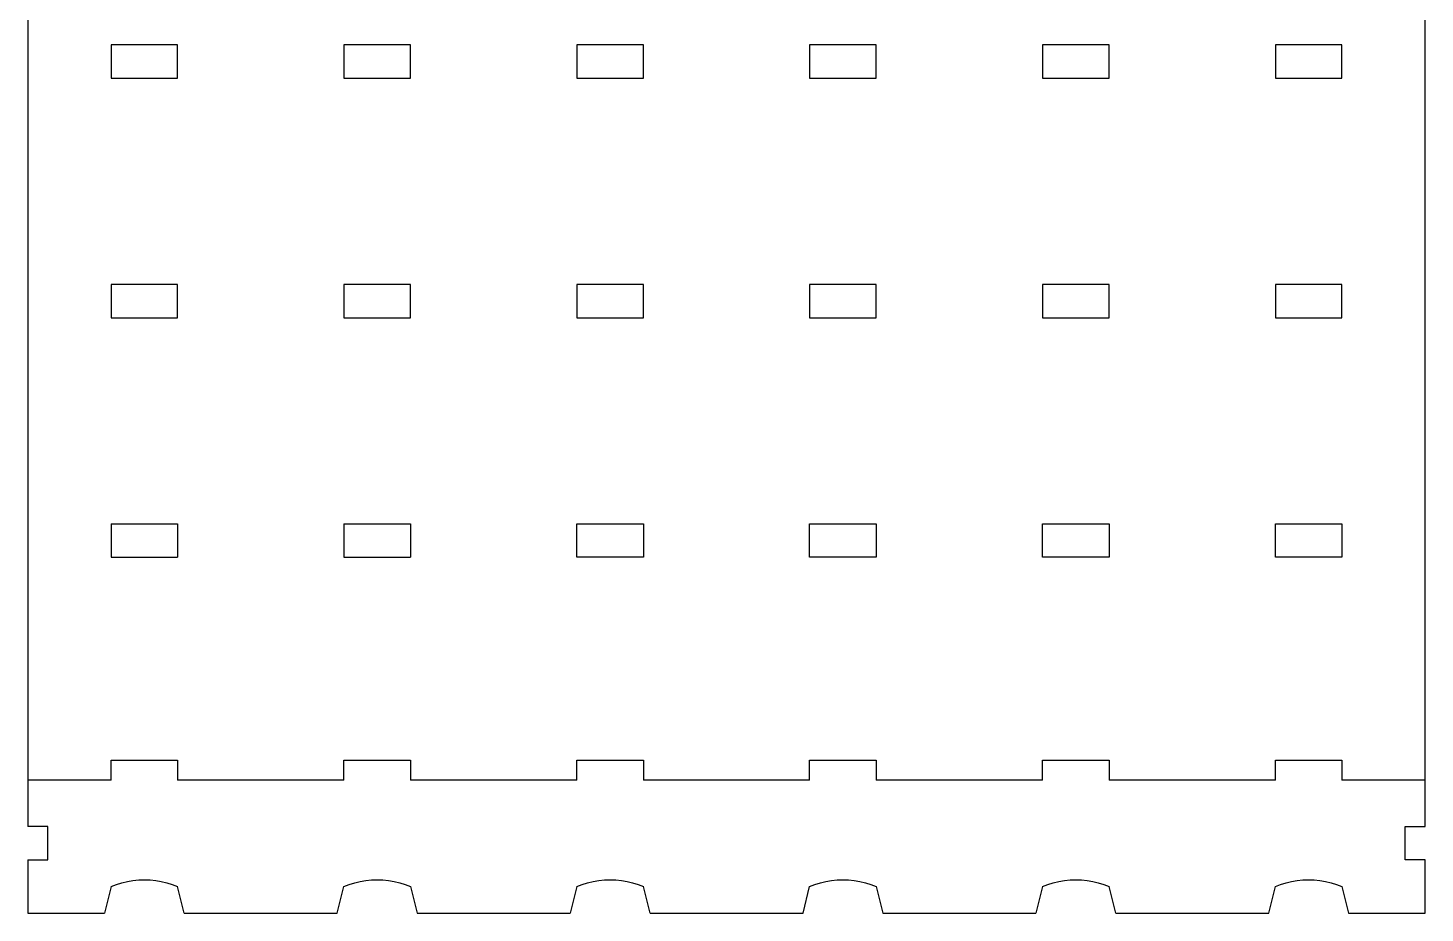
# Model space of a CAD drawing. Header units: inches. Extents: x 55 to 265, y 22 to 278.
# Drawn here: x 55.4 to 265.4, y 22.2 to 155.3 of the extents above; entities that cross this region are included whole.
import ezdxf

# ---------------------------------------------------------------- set-up
doc = ezdxf.new("R2010")
doc.units = ezdxf.units.IN
doc.header["$MEASUREMENT"] = 0

# ---------------------------------------------------------------- blocks, each defined once
blk = doc.blocks.new('block 2')
at = {"color": 7, "lineweight": 25}
blk.add_lwpolyline([(55.41, 258.22), (55.41, 42.18)], dxfattribs=at)
blk = doc.blocks.new('block 3')
at = {"color": 7, "lineweight": 25}
blk.add_lwpolyline([(265.45, 42.18), (265.45, 258.22)], dxfattribs=at)
blk = doc.blocks.new('block 4')
at = {"color": 7, "lineweight": 25}
blk.add_lwpolyline([(102.92, 80.69), (102.92, 75.69)], dxfattribs=at)
blk = doc.blocks.new('block 5')
at = {"color": 7, "lineweight": 25}
blk.add_lwpolyline([(102.92, 75.69), (112.92, 75.69)], dxfattribs=at)
blk = doc.blocks.new('block 6')
at = {"color": 7, "lineweight": 25}
blk.add_lwpolyline([(112.92, 80.69), (112.92, 75.69)], dxfattribs=at)
blk = doc.blocks.new('block 7')
at = {"color": 7, "lineweight": 25}
blk.add_lwpolyline([(102.92, 80.69), (112.92, 80.69)], dxfattribs=at)
blk = doc.blocks.new('block 8')
at = {"color": 7, "lineweight": 25}
blk.add_lwpolyline([(67.91, 80.69), (67.91, 75.69)], dxfattribs=at)
blk = doc.blocks.new('block 9')
at = {"color": 7, "lineweight": 25}
blk.add_lwpolyline([(67.91, 75.69), (77.91, 75.69)], dxfattribs=at)
blk = doc.blocks.new('block 10')
at = {"color": 7, "lineweight": 25}
blk.add_lwpolyline([(77.91, 80.69), (77.91, 75.69)], dxfattribs=at)
blk = doc.blocks.new('block 11')
at = {"color": 7, "lineweight": 25}
blk.add_lwpolyline([(67.91, 80.69), (77.91, 80.69)], dxfattribs=at)
blk = doc.blocks.new('block 12')
at = {"color": 7, "lineweight": 25}
blk.add_lwpolyline([(137.92, 80.69), (147.93, 80.69)], dxfattribs=at)
blk = doc.blocks.new('block 13')
at = {"color": 7, "lineweight": 25}
blk.add_lwpolyline([(137.92, 75.69), (137.92, 80.69)], dxfattribs=at)
blk = doc.blocks.new('block 14')
at = {"color": 7, "lineweight": 25}
blk.add_lwpolyline([(147.93, 75.69), (137.92, 75.69)], dxfattribs=at)
blk = doc.blocks.new('block 15')
at = {"color": 7, "lineweight": 25}
blk.add_lwpolyline([(147.93, 80.69), (147.93, 75.69)], dxfattribs=at)
blk = doc.blocks.new('block 16')
at = {"color": 7, "lineweight": 25}
blk.add_lwpolyline([(182.93, 80.69), (182.93, 75.69)], dxfattribs=at)
blk = doc.blocks.new('block 17')
at = {"color": 7, "lineweight": 25}
blk.add_lwpolyline([(172.93, 80.69), (182.93, 80.69)], dxfattribs=at)
blk = doc.blocks.new('block 18')
at = {"color": 7, "lineweight": 25}
blk.add_lwpolyline([(172.93, 75.69), (172.93, 80.69)], dxfattribs=at)
blk = doc.blocks.new('block 19')
at = {"color": 7, "lineweight": 25}
blk.add_lwpolyline([(182.93, 75.69), (172.93, 75.69)], dxfattribs=at)
blk = doc.blocks.new('block 20')
at = {"color": 7, "lineweight": 25}
blk.add_lwpolyline([(207.94, 75.69), (207.94, 80.69)], dxfattribs=at)
blk = doc.blocks.new('block 21')
at = {"color": 7, "lineweight": 25}
blk.add_lwpolyline([(217.94, 75.69), (207.94, 75.69)], dxfattribs=at)
blk = doc.blocks.new('block 22')
at = {"color": 7, "lineweight": 25}
blk.add_lwpolyline([(217.94, 80.69), (217.94, 75.69)], dxfattribs=at)
blk = doc.blocks.new('block 23')
at = {"color": 7, "lineweight": 25}
blk.add_lwpolyline([(207.94, 80.69), (217.94, 80.69)], dxfattribs=at)
blk = doc.blocks.new('block 24')
at = {"color": 7, "lineweight": 25}
blk.add_lwpolyline([(242.94, 75.69), (242.94, 80.69)], dxfattribs=at)
blk = doc.blocks.new('block 25')
at = {"color": 7, "lineweight": 25}
blk.add_lwpolyline([(252.95, 75.69), (242.94, 75.69)], dxfattribs=at)
blk = doc.blocks.new('block 26')
at = {"color": 7, "lineweight": 25}
blk.add_lwpolyline([(252.95, 80.69), (252.95, 75.69)], dxfattribs=at)
blk = doc.blocks.new('block 27')
at = {"color": 7, "lineweight": 25}
blk.add_lwpolyline([(242.94, 80.69), (252.95, 80.69)], dxfattribs=at)
blk = doc.blocks.new('block 28')
at = {"color": 7, "lineweight": 25}
blk.add_lwpolyline([(77.91, 116.69), (67.91, 116.69)], dxfattribs=at)
blk = doc.blocks.new('block 29')
at = {"color": 7, "lineweight": 25}
blk.add_lwpolyline([(67.91, 116.69), (67.91, 111.69)], dxfattribs=at)
blk = doc.blocks.new('block 30')
at = {"color": 7, "lineweight": 25}
blk.add_lwpolyline([(67.91, 111.69), (77.91, 111.69)], dxfattribs=at)
blk = doc.blocks.new('block 31')
at = {"color": 7, "lineweight": 25}
blk.add_lwpolyline([(77.91, 111.69), (77.91, 116.69)], dxfattribs=at)
blk = doc.blocks.new('block 32')
at = {"color": 7, "lineweight": 25}
blk.add_lwpolyline([(102.92, 116.69), (102.92, 111.69)], dxfattribs=at)
blk = doc.blocks.new('block 33')
at = {"color": 7, "lineweight": 25}
blk.add_lwpolyline([(102.92, 111.69), (112.92, 111.69)], dxfattribs=at)
blk = doc.blocks.new('block 34')
at = {"color": 7, "lineweight": 25}
blk.add_lwpolyline([(112.92, 111.69), (112.92, 116.69)], dxfattribs=at)
blk = doc.blocks.new('block 35')
at = {"color": 7, "lineweight": 25}
blk.add_lwpolyline([(112.92, 116.69), (102.92, 116.69)], dxfattribs=at)
blk = doc.blocks.new('block 36')
at = {"color": 7, "lineweight": 25}
blk.add_lwpolyline([(137.92, 111.69), (147.93, 111.69)], dxfattribs=at)
blk = doc.blocks.new('block 37')
at = {"color": 7, "lineweight": 25}
blk.add_lwpolyline([(147.93, 111.69), (147.93, 116.69)], dxfattribs=at)
blk = doc.blocks.new('block 38')
at = {"color": 7, "lineweight": 25}
blk.add_lwpolyline([(147.93, 116.69), (137.92, 116.69)], dxfattribs=at)
blk = doc.blocks.new('block 39')
at = {"color": 7, "lineweight": 25}
blk.add_lwpolyline([(137.92, 116.69), (137.92, 111.69)], dxfattribs=at)
blk = doc.blocks.new('block 40')
at = {"color": 7, "lineweight": 25}
blk.add_lwpolyline([(182.93, 116.69), (172.93, 116.69)], dxfattribs=at)
blk = doc.blocks.new('block 41')
at = {"color": 7, "lineweight": 25}
blk.add_lwpolyline([(172.93, 116.69), (172.93, 111.69)], dxfattribs=at)
blk = doc.blocks.new('block 42')
at = {"color": 7, "lineweight": 25}
blk.add_lwpolyline([(172.93, 111.69), (182.93, 111.69)], dxfattribs=at)
blk = doc.blocks.new('block 43')
at = {"color": 7, "lineweight": 25}
blk.add_lwpolyline([(182.93, 111.69), (182.93, 116.69)], dxfattribs=at)
blk = doc.blocks.new('block 44')
at = {"color": 7, "lineweight": 25}
blk.add_lwpolyline([(207.94, 111.69), (217.94, 111.69)], dxfattribs=at)
blk = doc.blocks.new('block 45')
at = {"color": 7, "lineweight": 25}
blk.add_lwpolyline([(217.94, 111.69), (217.94, 116.69)], dxfattribs=at)
blk = doc.blocks.new('block 46')
at = {"color": 7, "lineweight": 25}
blk.add_lwpolyline([(217.94, 116.69), (207.94, 116.69)], dxfattribs=at)
blk = doc.blocks.new('block 47')
at = {"color": 7, "lineweight": 25}
blk.add_lwpolyline([(207.94, 116.69), (207.94, 111.69)], dxfattribs=at)
blk = doc.blocks.new('block 48')
at = {"color": 7, "lineweight": 25}
blk.add_lwpolyline([(252.95, 111.69), (252.95, 116.69)], dxfattribs=at)
blk = doc.blocks.new('block 49')
at = {"color": 7, "lineweight": 25}
blk.add_lwpolyline([(252.95, 116.69), (242.94, 116.69)], dxfattribs=at)
blk = doc.blocks.new('block 50')
at = {"color": 7, "lineweight": 25}
blk.add_lwpolyline([(242.94, 116.69), (242.94, 111.69)], dxfattribs=at)
blk = doc.blocks.new('block 51')
at = {"color": 7, "lineweight": 25}
blk.add_lwpolyline([(242.94, 111.69), (252.95, 111.69)], dxfattribs=at)
blk = doc.blocks.new('block 52')
at = {"color": 7, "lineweight": 25}
blk.add_lwpolyline([(252.95, 147.7), (252.95, 152.7)], dxfattribs=at)
blk = doc.blocks.new('block 53')
at = {"color": 7, "lineweight": 25}
blk.add_lwpolyline([(252.95, 152.7), (242.94, 152.7)], dxfattribs=at)
blk = doc.blocks.new('block 54')
at = {"color": 7, "lineweight": 25}
blk.add_lwpolyline([(242.94, 152.7), (242.94, 147.7)], dxfattribs=at)
blk = doc.blocks.new('block 55')
at = {"color": 7, "lineweight": 25}
blk.add_lwpolyline([(242.94, 147.7), (252.95, 147.7)], dxfattribs=at)
blk = doc.blocks.new('block 56')
at = {"color": 7, "lineweight": 25}
blk.add_lwpolyline([(217.94, 147.7), (217.94, 152.7)], dxfattribs=at)
blk = doc.blocks.new('block 57')
at = {"color": 7, "lineweight": 25}
blk.add_lwpolyline([(217.94, 152.7), (207.94, 152.7)], dxfattribs=at)
blk = doc.blocks.new('block 58')
at = {"color": 7, "lineweight": 25}
blk.add_lwpolyline([(207.94, 152.7), (207.94, 147.7)], dxfattribs=at)
blk = doc.blocks.new('block 59')
at = {"color": 7, "lineweight": 25}
blk.add_lwpolyline([(207.94, 147.7), (217.94, 147.7)], dxfattribs=at)
blk = doc.blocks.new('block 60')
at = {"color": 7, "lineweight": 25}
blk.add_lwpolyline([(172.93, 147.7), (182.93, 147.7)], dxfattribs=at)
blk = doc.blocks.new('block 61')
at = {"color": 7, "lineweight": 25}
blk.add_lwpolyline([(182.93, 147.7), (182.93, 152.7)], dxfattribs=at)
blk = doc.blocks.new('block 62')
at = {"color": 7, "lineweight": 25}
blk.add_lwpolyline([(182.93, 152.7), (172.93, 152.7)], dxfattribs=at)
blk = doc.blocks.new('block 63')
at = {"color": 7, "lineweight": 25}
blk.add_lwpolyline([(172.93, 152.7), (172.93, 147.7)], dxfattribs=at)
blk = doc.blocks.new('block 64')
at = {"color": 7, "lineweight": 25}
blk.add_lwpolyline([(147.93, 152.7), (137.92, 152.7)], dxfattribs=at)
blk = doc.blocks.new('block 65')
at = {"color": 7, "lineweight": 25}
blk.add_lwpolyline([(137.92, 152.7), (137.92, 147.7)], dxfattribs=at)
blk = doc.blocks.new('block 66')
at = {"color": 7, "lineweight": 25}
blk.add_lwpolyline([(137.92, 147.7), (147.93, 147.7)], dxfattribs=at)
blk = doc.blocks.new('block 67')
at = {"color": 7, "lineweight": 25}
blk.add_lwpolyline([(147.93, 147.7), (147.93, 152.7)], dxfattribs=at)
blk = doc.blocks.new('block 68')
at = {"color": 7, "lineweight": 25}
blk.add_lwpolyline([(112.92, 152.7), (102.92, 152.7)], dxfattribs=at)
blk = doc.blocks.new('block 69')
at = {"color": 7, "lineweight": 25}
blk.add_lwpolyline([(102.92, 152.7), (102.92, 147.7)], dxfattribs=at)
blk = doc.blocks.new('block 70')
at = {"color": 7, "lineweight": 25}
blk.add_lwpolyline([(102.92, 147.7), (112.92, 147.7)], dxfattribs=at)
blk = doc.blocks.new('block 71')
at = {"color": 7, "lineweight": 25}
blk.add_lwpolyline([(112.92, 147.7), (112.92, 152.7)], dxfattribs=at)
blk = doc.blocks.new('block 72')
at = {"color": 7, "lineweight": 25}
blk.add_lwpolyline([(67.91, 147.7), (77.91, 147.7)], dxfattribs=at)
blk = doc.blocks.new('block 73')
at = {"color": 7, "lineweight": 25}
blk.add_lwpolyline([(77.91, 147.7), (77.91, 152.7)], dxfattribs=at)
blk = doc.blocks.new('block 74')
at = {"color": 7, "lineweight": 25}
blk.add_lwpolyline([(77.91, 152.7), (67.91, 152.7)], dxfattribs=at)
blk = doc.blocks.new('block 75')
at = {"color": 7, "lineweight": 25}
blk.add_lwpolyline([(67.91, 152.7), (67.91, 147.7)], dxfattribs=at)
blk = doc.blocks.new('block 250')
at = {"color": 7, "lineweight": 25}
blk.add_lwpolyline([(183.93, 22.18), (206.94, 22.18)], dxfattribs=at)
blk = doc.blocks.new('block 251')
at = {"color": 7, "lineweight": 25}
blk.add_lwpolyline([(182.93, 26.18), (183.93, 22.18)], dxfattribs=at)
blk = doc.blocks.new('block 252')
at = {"color": 7, "lineweight": 25}
blk.add_lwpolyline([(182.13, 26.48), (182.93, 26.18)], dxfattribs=at)
blk = doc.blocks.new('block 253')
at = {"color": 7, "lineweight": 25}
blk.add_lwpolyline([(181.31, 26.73), (182.13, 26.48)], dxfattribs=at)
blk = doc.blocks.new('block 254')
at = {"color": 7, "lineweight": 25}
blk.add_lwpolyline([(180.48, 26.92), (181.31, 26.73)], dxfattribs=at)
blk = doc.blocks.new('block 255')
at = {"color": 7, "lineweight": 25}
blk.add_lwpolyline([(179.64, 27.06), (180.48, 26.92)], dxfattribs=at)
blk = doc.blocks.new('block 256')
at = {"color": 7, "lineweight": 25}
blk.add_lwpolyline([(178.79, 27.15), (179.64, 27.06)], dxfattribs=at)
blk = doc.blocks.new('block 257')
at = {"color": 7, "lineweight": 25}
blk.add_lwpolyline([(177.93, 27.18), (178.79, 27.15)], dxfattribs=at)
blk = doc.blocks.new('block 258')
at = {"color": 7, "lineweight": 25}
blk.add_lwpolyline([(177.08, 27.15), (177.93, 27.18)], dxfattribs=at)
blk = doc.blocks.new('block 259')
at = {"color": 7, "lineweight": 25}
blk.add_lwpolyline([(176.22, 27.06), (177.08, 27.15)], dxfattribs=at)
blk = doc.blocks.new('block 260')
at = {"color": 7, "lineweight": 25}
blk.add_lwpolyline([(175.38, 26.92), (176.22, 27.06)], dxfattribs=at)
blk = doc.blocks.new('block 261')
at = {"color": 7, "lineweight": 25}
blk.add_lwpolyline([(174.55, 26.73), (175.38, 26.92)], dxfattribs=at)
blk = doc.blocks.new('block 262')
at = {"color": 7, "lineweight": 25}
blk.add_lwpolyline([(173.73, 26.48), (174.55, 26.73)], dxfattribs=at)
blk = doc.blocks.new('block 263')
at = {"color": 7, "lineweight": 25}
blk.add_lwpolyline([(172.93, 26.18), (173.73, 26.48)], dxfattribs=at)
blk = doc.blocks.new('block 264')
at = {"color": 7, "lineweight": 25}
blk.add_lwpolyline([(171.93, 22.18), (172.93, 26.18)], dxfattribs=at)
blk = doc.blocks.new('block 265')
at = {"color": 7, "lineweight": 25}
blk.add_lwpolyline([(148.93, 22.18), (171.93, 22.18)], dxfattribs=at)
blk = doc.blocks.new('block 266')
at = {"color": 7, "lineweight": 25}
blk.add_lwpolyline([(148.93, 22.18), (147.93, 26.18)], dxfattribs=at)
blk = doc.blocks.new('block 267')
at = {"color": 7, "lineweight": 25}
blk.add_lwpolyline([(147.13, 26.48), (147.93, 26.18)], dxfattribs=at)
blk = doc.blocks.new('block 268')
at = {"color": 7, "lineweight": 25}
blk.add_lwpolyline([(146.31, 26.73), (147.13, 26.48)], dxfattribs=at)
blk = doc.blocks.new('block 269')
at = {"color": 7, "lineweight": 25}
blk.add_lwpolyline([(145.47, 26.92), (146.31, 26.73)], dxfattribs=at)
blk = doc.blocks.new('block 270')
at = {"color": 7, "lineweight": 25}
blk.add_lwpolyline([(144.63, 27.06), (145.47, 26.92)], dxfattribs=at)
blk = doc.blocks.new('block 271')
at = {"color": 7, "lineweight": 25}
blk.add_lwpolyline([(143.78, 27.15), (144.63, 27.06)], dxfattribs=at)
blk = doc.blocks.new('block 272')
at = {"color": 7, "lineweight": 25}
blk.add_lwpolyline([(142.92, 27.18), (143.78, 27.15)], dxfattribs=at)
blk = doc.blocks.new('block 273')
at = {"color": 7, "lineweight": 25}
blk.add_lwpolyline([(142.07, 27.15), (142.92, 27.18)], dxfattribs=at)
blk = doc.blocks.new('block 274')
at = {"color": 7, "lineweight": 25}
blk.add_lwpolyline([(141.22, 27.06), (142.07, 27.15)], dxfattribs=at)
blk = doc.blocks.new('block 275')
at = {"color": 7, "lineweight": 25}
blk.add_lwpolyline([(140.37, 26.92), (141.22, 27.06)], dxfattribs=at)
blk = doc.blocks.new('block 276')
at = {"color": 7, "lineweight": 25}
blk.add_lwpolyline([(139.54, 26.73), (140.37, 26.92)], dxfattribs=at)
blk = doc.blocks.new('block 277')
at = {"color": 7, "lineweight": 25}
blk.add_lwpolyline([(138.72, 26.48), (139.54, 26.73)], dxfattribs=at)
blk = doc.blocks.new('block 278')
at = {"color": 7, "lineweight": 25}
blk.add_lwpolyline([(137.92, 26.18), (138.72, 26.48)], dxfattribs=at)
blk = doc.blocks.new('block 279')
at = {"color": 7, "lineweight": 25}
blk.add_lwpolyline([(137.92, 26.18), (136.92, 22.18)], dxfattribs=at)
blk = doc.blocks.new('block 280')
at = {"color": 7, "lineweight": 25}
blk.add_lwpolyline([(113.92, 22.18), (136.92, 22.18)], dxfattribs=at)
blk = doc.blocks.new('block 281')
at = {"color": 7, "lineweight": 25}
blk.add_lwpolyline([(112.92, 26.18), (113.92, 22.18)], dxfattribs=at)
blk = doc.blocks.new('block 282')
at = {"color": 7, "lineweight": 25}
blk.add_lwpolyline([(112.12, 26.48), (112.92, 26.18)], dxfattribs=at)
blk = doc.blocks.new('block 283')
at = {"color": 7, "lineweight": 25}
blk.add_lwpolyline([(111.3, 26.73), (112.12, 26.48)], dxfattribs=at)
blk = doc.blocks.new('block 284')
at = {"color": 7, "lineweight": 25}
blk.add_lwpolyline([(110.47, 26.92), (111.3, 26.73)], dxfattribs=at)
blk = doc.blocks.new('block 285')
at = {"color": 7, "lineweight": 25}
blk.add_lwpolyline([(109.62, 27.06), (110.47, 26.92)], dxfattribs=at)
blk = doc.blocks.new('block 286')
at = {"color": 7, "lineweight": 25}
blk.add_lwpolyline([(108.77, 27.15), (109.62, 27.06)], dxfattribs=at)
blk = doc.blocks.new('block 287')
at = {"color": 7, "lineweight": 25}
blk.add_lwpolyline([(107.92, 27.18), (108.77, 27.15)], dxfattribs=at)
blk = doc.blocks.new('block 288')
at = {"color": 7, "lineweight": 25}
blk.add_lwpolyline([(107.06, 27.15), (107.92, 27.18)], dxfattribs=at)
blk = doc.blocks.new('block 289')
at = {"color": 7, "lineweight": 25}
blk.add_lwpolyline([(106.21, 27.06), (107.06, 27.15)], dxfattribs=at)
blk = doc.blocks.new('block 290')
at = {"color": 7, "lineweight": 25}
blk.add_lwpolyline([(105.37, 26.92), (106.21, 27.06)], dxfattribs=at)
blk = doc.blocks.new('block 291')
at = {"color": 7, "lineweight": 25}
blk.add_lwpolyline([(104.53, 26.73), (105.37, 26.92)], dxfattribs=at)
blk = doc.blocks.new('block 292')
at = {"color": 7, "lineweight": 25}
blk.add_lwpolyline([(103.72, 26.48), (104.53, 26.73)], dxfattribs=at)
blk = doc.blocks.new('block 293')
at = {"color": 7, "lineweight": 25}
blk.add_lwpolyline([(102.92, 26.18), (103.72, 26.48)], dxfattribs=at)
blk = doc.blocks.new('block 294')
at = {"color": 7, "lineweight": 25}
blk.add_lwpolyline([(101.92, 22.18), (102.92, 26.18)], dxfattribs=at)
blk = doc.blocks.new('block 295')
at = {"color": 7, "lineweight": 25}
blk.add_lwpolyline([(78.91, 22.18), (101.92, 22.18)], dxfattribs=at)
blk = doc.blocks.new('block 296')
at = {"color": 7, "lineweight": 25}
blk.add_lwpolyline([(78.91, 22.18), (77.91, 26.18)], dxfattribs=at)
blk = doc.blocks.new('block 297')
at = {"color": 7, "lineweight": 25}
blk.add_lwpolyline([(77.11, 26.48), (77.91, 26.18)], dxfattribs=at)
blk = doc.blocks.new('block 298')
at = {"color": 7, "lineweight": 25}
blk.add_lwpolyline([(76.29, 26.73), (77.11, 26.48)], dxfattribs=at)
blk = doc.blocks.new('block 299')
at = {"color": 7, "lineweight": 25}
blk.add_lwpolyline([(75.46, 26.92), (76.29, 26.73)], dxfattribs=at)
blk = doc.blocks.new('block 300')
at = {"color": 7, "lineweight": 25}
blk.add_lwpolyline([(74.62, 27.06), (75.46, 26.92)], dxfattribs=at)
blk = doc.blocks.new('block 301')
at = {"color": 7, "lineweight": 25}
blk.add_lwpolyline([(73.77, 27.15), (74.62, 27.06)], dxfattribs=at)
blk = doc.blocks.new('block 302')
at = {"color": 7, "lineweight": 25}
blk.add_lwpolyline([(72.91, 27.18), (73.77, 27.15)], dxfattribs=at)
blk = doc.blocks.new('block 303')
at = {"color": 7, "lineweight": 25}
blk.add_lwpolyline([(72.06, 27.15), (72.91, 27.18)], dxfattribs=at)
blk = doc.blocks.new('block 304')
at = {"color": 7, "lineweight": 25}
blk.add_lwpolyline([(71.2, 27.06), (72.06, 27.15)], dxfattribs=at)
blk = doc.blocks.new('block 305')
at = {"color": 7, "lineweight": 25}
blk.add_lwpolyline([(70.36, 26.92), (71.2, 27.06)], dxfattribs=at)
blk = doc.blocks.new('block 306')
at = {"color": 7, "lineweight": 25}
blk.add_lwpolyline([(69.53, 26.73), (70.36, 26.92)], dxfattribs=at)
blk = doc.blocks.new('block 307')
at = {"color": 7, "lineweight": 25}
blk.add_lwpolyline([(68.71, 26.48), (69.53, 26.73)], dxfattribs=at)
blk = doc.blocks.new('block 308')
at = {"color": 7, "lineweight": 25}
blk.add_lwpolyline([(67.91, 26.18), (68.71, 26.48)], dxfattribs=at)
blk = doc.blocks.new('block 309')
at = {"color": 7, "lineweight": 25}
blk.add_lwpolyline([(67.91, 26.18), (66.91, 22.18)], dxfattribs=at)
blk = doc.blocks.new('block 310')
at = {"color": 7, "lineweight": 25}
blk.add_lwpolyline([(55.41, 22.18), (66.91, 22.18)], dxfattribs=at)
blk = doc.blocks.new('block 311')
at = {"color": 7, "lineweight": 25}
blk.add_lwpolyline([(55.41, 30.18), (58.41, 30.18)], dxfattribs=at)
blk = doc.blocks.new('block 312')
at = {"color": 7, "lineweight": 25}
blk.add_lwpolyline([(58.41, 30.18), (58.41, 35.18)], dxfattribs=at)
blk = doc.blocks.new('block 313')
at = {"color": 7, "lineweight": 25}
blk.add_lwpolyline([(58.41, 35.18), (55.41, 35.18)], dxfattribs=at)
blk = doc.blocks.new('block 314')
at = {"color": 7, "lineweight": 25}
blk.add_lwpolyline([(67.91, 42.18), (55.41, 42.18)], dxfattribs=at)
blk = doc.blocks.new('block 315')
at = {"color": 7, "lineweight": 25}
blk.add_lwpolyline([(67.91, 42.18), (67.91, 45.18)], dxfattribs=at)
blk = doc.blocks.new('block 316')
at = {"color": 7, "lineweight": 25}
blk.add_lwpolyline([(67.91, 45.18), (77.91, 45.18)], dxfattribs=at)
blk = doc.blocks.new('block 317')
at = {"color": 7, "lineweight": 25}
blk.add_lwpolyline([(77.91, 45.18), (77.91, 42.18)], dxfattribs=at)
blk = doc.blocks.new('block 318')
at = {"color": 7, "lineweight": 25}
blk.add_lwpolyline([(102.92, 42.18), (77.91, 42.18)], dxfattribs=at)
blk = doc.blocks.new('block 319')
at = {"color": 7, "lineweight": 25}
blk.add_lwpolyline([(102.92, 42.18), (102.92, 45.18)], dxfattribs=at)
blk = doc.blocks.new('block 320')
at = {"color": 7, "lineweight": 25}
blk.add_lwpolyline([(102.92, 45.18), (112.92, 45.18)], dxfattribs=at)
blk = doc.blocks.new('block 321')
at = {"color": 7, "lineweight": 25}
blk.add_lwpolyline([(112.92, 45.18), (112.92, 42.18)], dxfattribs=at)
blk = doc.blocks.new('block 322')
at = {"color": 7, "lineweight": 25}
blk.add_lwpolyline([(137.92, 42.18), (112.92, 42.18)], dxfattribs=at)
blk = doc.blocks.new('block 323')
at = {"color": 7, "lineweight": 25}
blk.add_lwpolyline([(137.92, 42.18), (137.92, 45.18)], dxfattribs=at)
blk = doc.blocks.new('block 324')
at = {"color": 7, "lineweight": 25}
blk.add_lwpolyline([(137.92, 45.18), (147.93, 45.18)], dxfattribs=at)
blk = doc.blocks.new('block 325')
at = {"color": 7, "lineweight": 25}
blk.add_lwpolyline([(147.93, 45.18), (147.93, 42.18)], dxfattribs=at)
blk = doc.blocks.new('block 326')
at = {"color": 7, "lineweight": 25}
blk.add_lwpolyline([(172.93, 42.18), (147.93, 42.18)], dxfattribs=at)
blk = doc.blocks.new('block 327')
at = {"color": 7, "lineweight": 25}
blk.add_lwpolyline([(172.93, 42.18), (172.93, 45.18)], dxfattribs=at)
blk = doc.blocks.new('block 328')
at = {"color": 7, "lineweight": 25}
blk.add_lwpolyline([(172.93, 45.18), (182.93, 45.18)], dxfattribs=at)
blk = doc.blocks.new('block 329')
at = {"color": 7, "lineweight": 25}
blk.add_lwpolyline([(182.93, 45.18), (182.93, 42.18)], dxfattribs=at)
blk = doc.blocks.new('block 330')
at = {"color": 7, "lineweight": 25}
blk.add_lwpolyline([(207.94, 42.18), (182.93, 42.18)], dxfattribs=at)
blk = doc.blocks.new('block 331')
at = {"color": 7, "lineweight": 25}
blk.add_lwpolyline([(207.94, 42.18), (207.94, 45.18)], dxfattribs=at)
blk = doc.blocks.new('block 332')
at = {"color": 7, "lineweight": 25}
blk.add_lwpolyline([(207.94, 45.18), (217.94, 45.18)], dxfattribs=at)
blk = doc.blocks.new('block 333')
at = {"color": 7, "lineweight": 25}
blk.add_lwpolyline([(217.94, 45.18), (217.94, 42.18)], dxfattribs=at)
blk = doc.blocks.new('block 334')
at = {"color": 7, "lineweight": 25}
blk.add_lwpolyline([(242.94, 42.18), (217.94, 42.18)], dxfattribs=at)
blk = doc.blocks.new('block 335')
at = {"color": 7, "lineweight": 25}
blk.add_lwpolyline([(242.94, 42.18), (242.94, 45.18)], dxfattribs=at)
blk = doc.blocks.new('block 336')
at = {"color": 7, "lineweight": 25}
blk.add_lwpolyline([(242.94, 45.18), (252.95, 45.18)], dxfattribs=at)
blk = doc.blocks.new('block 337')
at = {"color": 7, "lineweight": 25}
blk.add_lwpolyline([(252.95, 45.18), (252.95, 42.18)], dxfattribs=at)
blk = doc.blocks.new('block 338')
at = {"color": 7, "lineweight": 25}
blk.add_lwpolyline([(265.45, 42.18), (252.95, 42.18)], dxfattribs=at)
blk = doc.blocks.new('block 339')
at = {"color": 7, "lineweight": 25}
blk.add_lwpolyline([(265.45, 35.18), (265.45, 42.18)], dxfattribs=at)
blk = doc.blocks.new('block 340')
at = {"color": 7, "lineweight": 25}
blk.add_lwpolyline([(262.45, 35.18), (265.45, 35.18)], dxfattribs=at)
blk = doc.blocks.new('block 341')
at = {"color": 7, "lineweight": 25}
blk.add_lwpolyline([(262.45, 30.18), (262.45, 35.18)], dxfattribs=at)
blk = doc.blocks.new('block 342')
at = {"color": 7, "lineweight": 25}
blk.add_lwpolyline([(265.45, 30.18), (262.45, 30.18)], dxfattribs=at)
blk = doc.blocks.new('block 343')
at = {"color": 7, "lineweight": 25}
blk.add_lwpolyline([(265.45, 22.18), (265.45, 30.18)], dxfattribs=at)
blk = doc.blocks.new('block 344')
at = {"color": 7, "lineweight": 25}
blk.add_lwpolyline([(253.95, 22.18), (265.45, 22.18)], dxfattribs=at)
blk = doc.blocks.new('block 345')
at = {"color": 7, "lineweight": 25}
blk.add_lwpolyline([(252.95, 26.18), (253.95, 22.18)], dxfattribs=at)
blk = doc.blocks.new('block 346')
at = {"color": 7, "lineweight": 25}
blk.add_lwpolyline([(252.15, 26.48), (252.95, 26.18)], dxfattribs=at)
blk = doc.blocks.new('block 347')
at = {"color": 7, "lineweight": 25}
blk.add_lwpolyline([(251.33, 26.73), (252.15, 26.48)], dxfattribs=at)
blk = doc.blocks.new('block 348')
at = {"color": 7, "lineweight": 25}
blk.add_lwpolyline([(250.49, 26.92), (251.33, 26.73)], dxfattribs=at)
blk = doc.blocks.new('block 349')
at = {"color": 7, "lineweight": 25}
blk.add_lwpolyline([(249.65, 27.06), (250.49, 26.92)], dxfattribs=at)
blk = doc.blocks.new('block 350')
at = {"color": 7, "lineweight": 25}
blk.add_lwpolyline([(248.8, 27.15), (249.65, 27.06)], dxfattribs=at)
blk = doc.blocks.new('block 351')
at = {"color": 7, "lineweight": 25}
blk.add_lwpolyline([(247.94, 27.18), (248.8, 27.15)], dxfattribs=at)
blk = doc.blocks.new('block 352')
at = {"color": 7, "lineweight": 25}
blk.add_lwpolyline([(247.09, 27.15), (247.94, 27.18)], dxfattribs=at)
blk = doc.blocks.new('block 353')
at = {"color": 7, "lineweight": 25}
blk.add_lwpolyline([(246.24, 27.06), (247.09, 27.15)], dxfattribs=at)
blk = doc.blocks.new('block 354')
at = {"color": 7, "lineweight": 25}
blk.add_lwpolyline([(245.39, 26.92), (246.24, 27.06)], dxfattribs=at)
blk = doc.blocks.new('block 355')
at = {"color": 7, "lineweight": 25}
blk.add_lwpolyline([(244.56, 26.73), (245.39, 26.92)], dxfattribs=at)
blk = doc.blocks.new('block 356')
at = {"color": 7, "lineweight": 25}
blk.add_lwpolyline([(243.74, 26.48), (244.56, 26.73)], dxfattribs=at)
blk = doc.blocks.new('block 357')
at = {"color": 7, "lineweight": 25}
blk.add_lwpolyline([(242.94, 26.18), (243.74, 26.48)], dxfattribs=at)
blk = doc.blocks.new('block 358')
at = {"color": 7, "lineweight": 25}
blk.add_lwpolyline([(241.94, 22.18), (242.94, 26.18)], dxfattribs=at)
blk = doc.blocks.new('block 359')
at = {"color": 7, "lineweight": 25}
blk.add_lwpolyline([(218.94, 22.18), (241.94, 22.18)], dxfattribs=at)
blk = doc.blocks.new('block 360')
at = {"color": 7, "lineweight": 25}
blk.add_lwpolyline([(218.94, 22.18), (217.94, 26.18)], dxfattribs=at)
blk = doc.blocks.new('block 361')
at = {"color": 7, "lineweight": 25}
blk.add_lwpolyline([(217.14, 26.48), (217.94, 26.18)], dxfattribs=at)
blk = doc.blocks.new('block 362')
at = {"color": 7, "lineweight": 25}
blk.add_lwpolyline([(216.32, 26.73), (217.14, 26.48)], dxfattribs=at)
blk = doc.blocks.new('block 363')
at = {"color": 7, "lineweight": 25}
blk.add_lwpolyline([(215.49, 26.92), (216.32, 26.73)], dxfattribs=at)
blk = doc.blocks.new('block 364')
at = {"color": 7, "lineweight": 25}
blk.add_lwpolyline([(214.64, 27.06), (215.49, 26.92)], dxfattribs=at)
blk = doc.blocks.new('block 365')
at = {"color": 7, "lineweight": 25}
blk.add_lwpolyline([(213.79, 27.15), (214.64, 27.06)], dxfattribs=at)
blk = doc.blocks.new('block 366')
at = {"color": 7, "lineweight": 25}
blk.add_lwpolyline([(212.94, 27.18), (213.79, 27.15)], dxfattribs=at)
blk = doc.blocks.new('block 367')
at = {"color": 7, "lineweight": 25}
blk.add_lwpolyline([(212.08, 27.15), (212.94, 27.18)], dxfattribs=at)
blk = doc.blocks.new('block 368')
at = {"color": 7, "lineweight": 25}
blk.add_lwpolyline([(211.23, 27.06), (212.08, 27.15)], dxfattribs=at)
blk = doc.blocks.new('block 369')
at = {"color": 7, "lineweight": 25}
blk.add_lwpolyline([(210.39, 26.92), (211.23, 27.06)], dxfattribs=at)
blk = doc.blocks.new('block 370')
at = {"color": 7, "lineweight": 25}
blk.add_lwpolyline([(209.56, 26.73), (210.39, 26.92)], dxfattribs=at)
blk = doc.blocks.new('block 371')
at = {"color": 7, "lineweight": 25}
blk.add_lwpolyline([(208.74, 26.48), (209.56, 26.73)], dxfattribs=at)
blk = doc.blocks.new('block 372')
at = {"color": 7, "lineweight": 25}
blk.add_lwpolyline([(207.94, 26.18), (208.74, 26.48)], dxfattribs=at)
blk = doc.blocks.new('block 373')
at = {"color": 7, "lineweight": 25}
blk.add_lwpolyline([(207.94, 26.18), (206.94, 22.18)], dxfattribs=at)
blk = doc.blocks.new('block 374')
at = {"color": 7, "lineweight": 25}
blk.add_lwpolyline([(55.41, 30.18), (55.41, 22.18)], dxfattribs=at)
blk = doc.blocks.new('block 375')
at = {"color": 7, "lineweight": 25}
blk.add_lwpolyline([(55.41, 42.18), (55.41, 35.18)], dxfattribs=at)

msp = doc.modelspace()

# ---------------------------------------------------------------- block references
for name in ['block 2', 'block 3', 'block 74', 'block 75', 'block 73', 'block 68', 'block 69', 'block 71', 'block 64', 'block 65', 'block 67', 'block 62', 'block 63', 'block 61', 'block 57', 'block 58', 'block 56', 'block 53', 'block 54', 'block 52', 'block 72', 'block 70', 'block 66', 'block 60', 'block 59', 'block 55', 'block 28', 'block 29', 'block 31', 'block 32', 'block 35', 'block 34', 'block 38', 'block 39', 'block 37', 'block 40', 'block 41', 'block 43', 'block 46', 'block 47', 'block 45', 'block 49', 'block 50', 'block 48', 'block 30', 'block 33', 'block 36', 'block 42', 'block 44', 'block 51', 'block 8', 'block 11', 'block 10', 'block 4', 'block 7', 'block 6', 'block 12', 'block 13', 'block 15', 'block 17', 'block 18', 'block 16', 'block 20', 'block 23', 'block 22', 'block 24', 'block 27', 'block 26', 'block 9', 'block 5', 'block 14', 'block 19', 'block 21', 'block 25', 'block 315', 'block 316', 'block 317', 'block 319', 'block 320', 'block 321', 'block 323', 'block 324', 'block 325', 'block 327', 'block 328', 'block 329', 'block 331', 'block 332', 'block 333', 'block 335', 'block 336', 'block 337', 'block 314', 'block 375', 'block 318', 'block 322', 'block 326', 'block 330', 'block 334', 'block 338', 'block 339', 'block 313', 'block 312', 'block 340', 'block 341', 'block 311', 'block 374', 'block 342', 'block 343', 'block 309', 'block 308', 'block 307', 'block 306', 'block 305', 'block 304', 'block 303', 'block 302', 'block 301', 'block 300', 'block 299', 'block 298', 'block 297', 'block 296', 'block 294', 'block 293', 'block 292', 'block 291', 'block 290', 'block 289', 'block 288', 'block 287', 'block 286', 'block 285', 'block 284', 'block 283', 'block 282', 'block 281', 'block 279', 'block 278', 'block 277', 'block 276', 'block 275', 'block 274', 'block 273', 'block 272', 'block 271', 'block 270', 'block 269', 'block 268', 'block 267', 'block 266', 'block 264', 'block 263', 'block 262', 'block 261', 'block 260', 'block 259', 'block 258', 'block 257', 'block 256', 'block 255', 'block 254', 'block 253', 'block 252', 'block 251', 'block 373', 'block 372', 'block 371', 'block 370', 'block 369', 'block 368', 'block 367', 'block 366', 'block 365', 'block 364', 'block 363', 'block 362', 'block 361', 'block 360', 'block 358', 'block 357', 'block 356', 'block 355', 'block 354', 'block 353', 'block 352', 'block 351', 'block 350', 'block 349', 'block 348', 'block 347', 'block 346', 'block 345', 'block 310', 'block 295', 'block 280', 'block 265', 'block 250', 'block 359', 'block 344']:
    msp.add_blockref(name, (0, 0))

doc.saveas('drawing.dxf')
